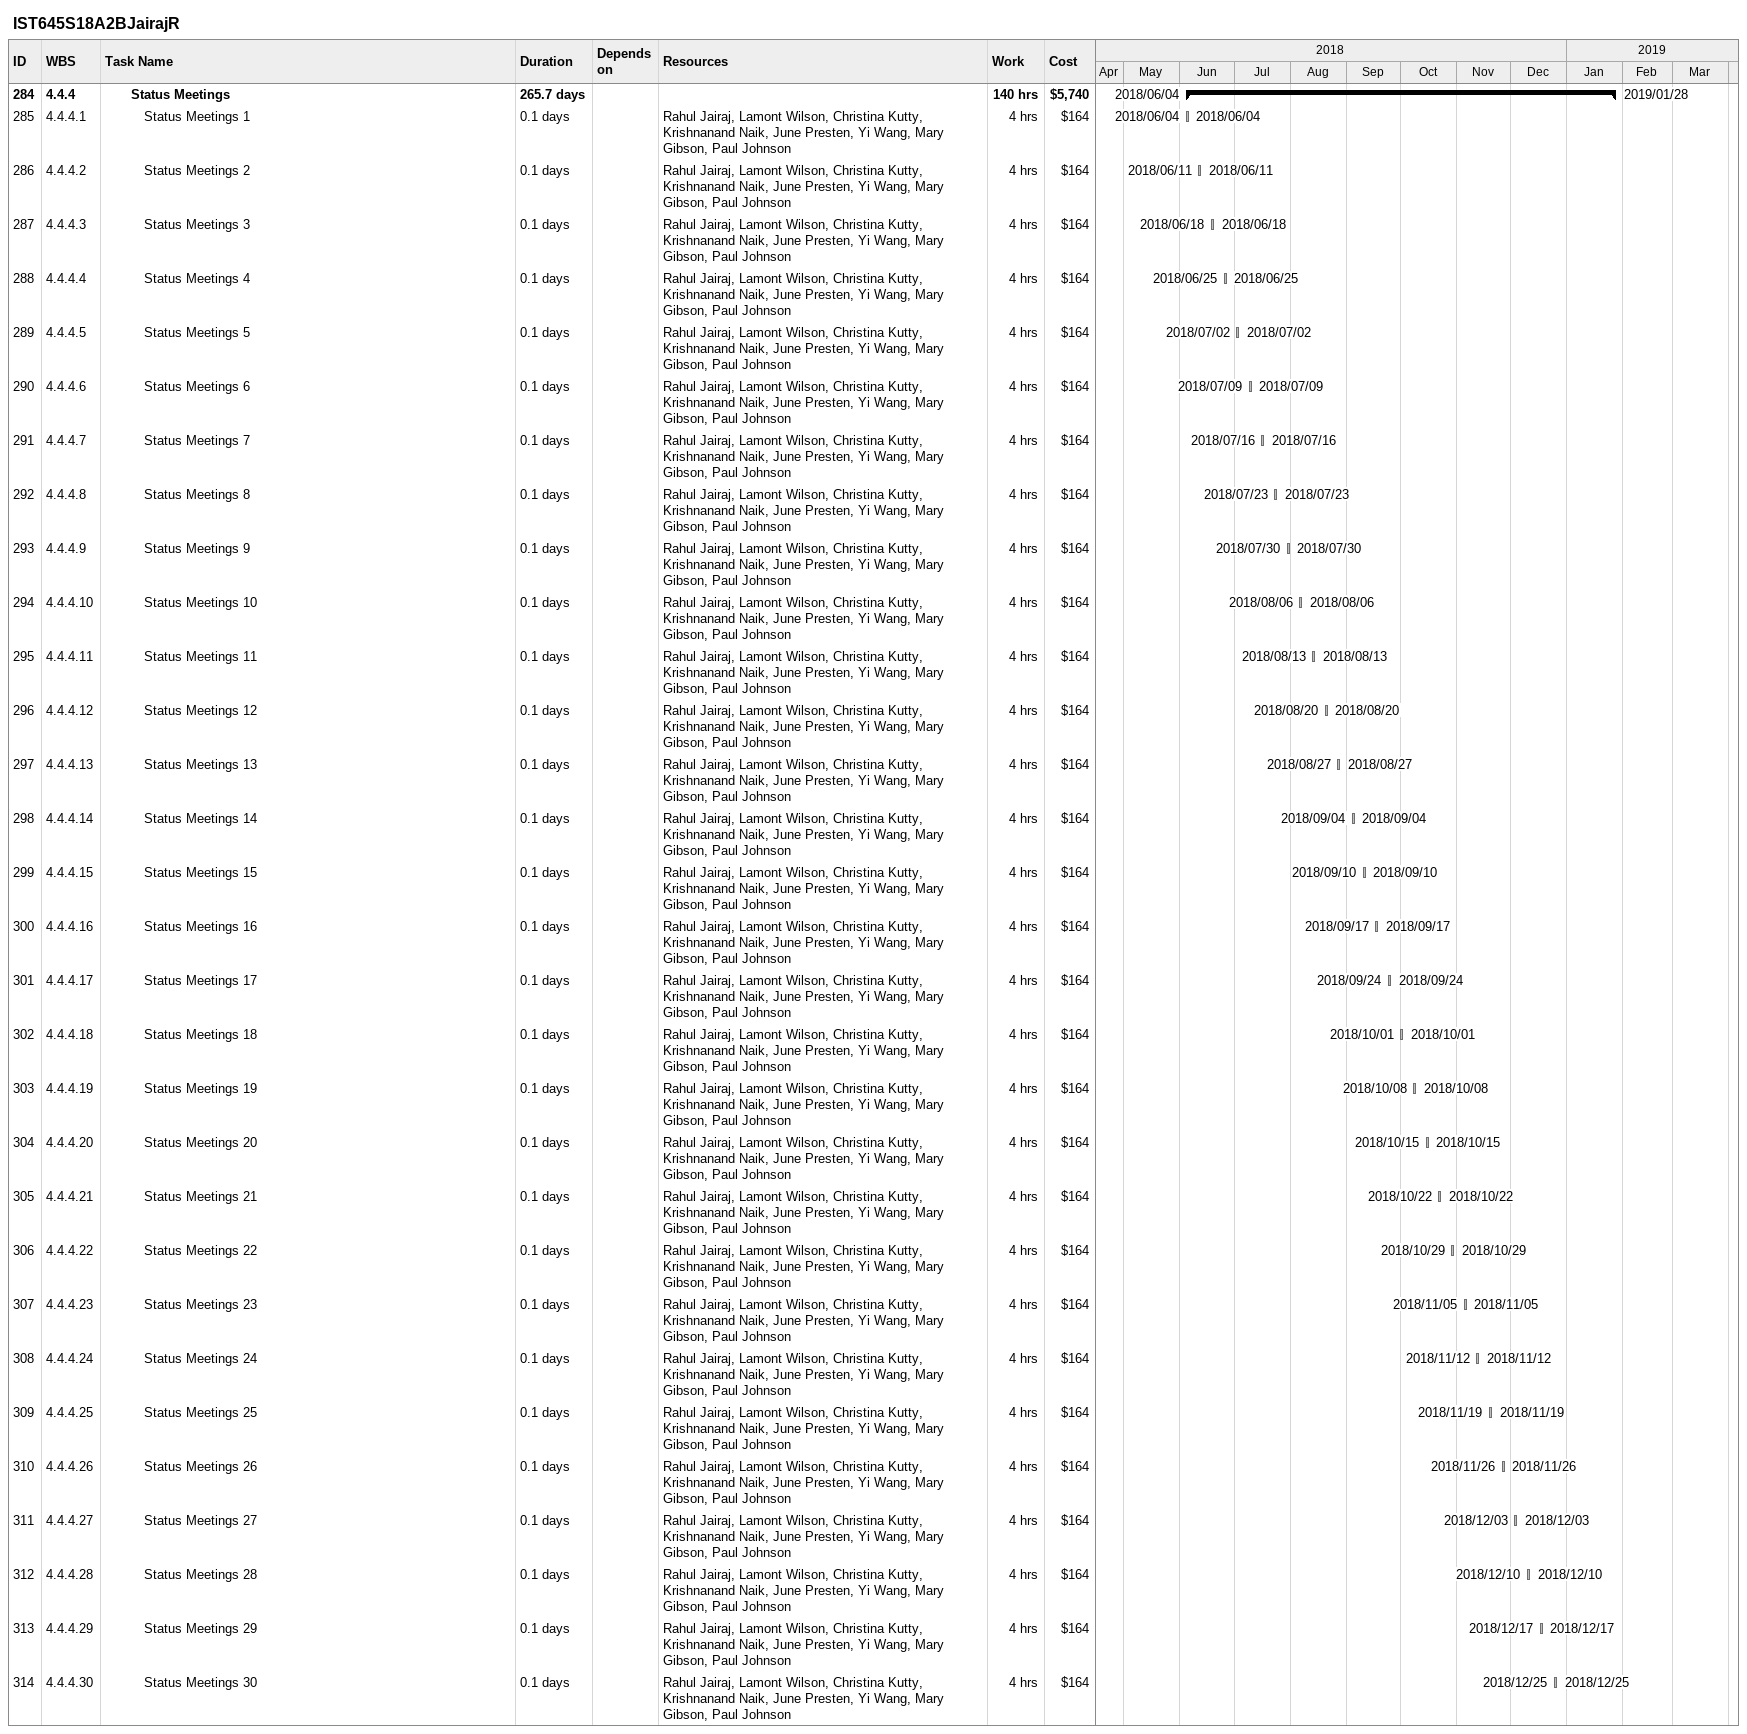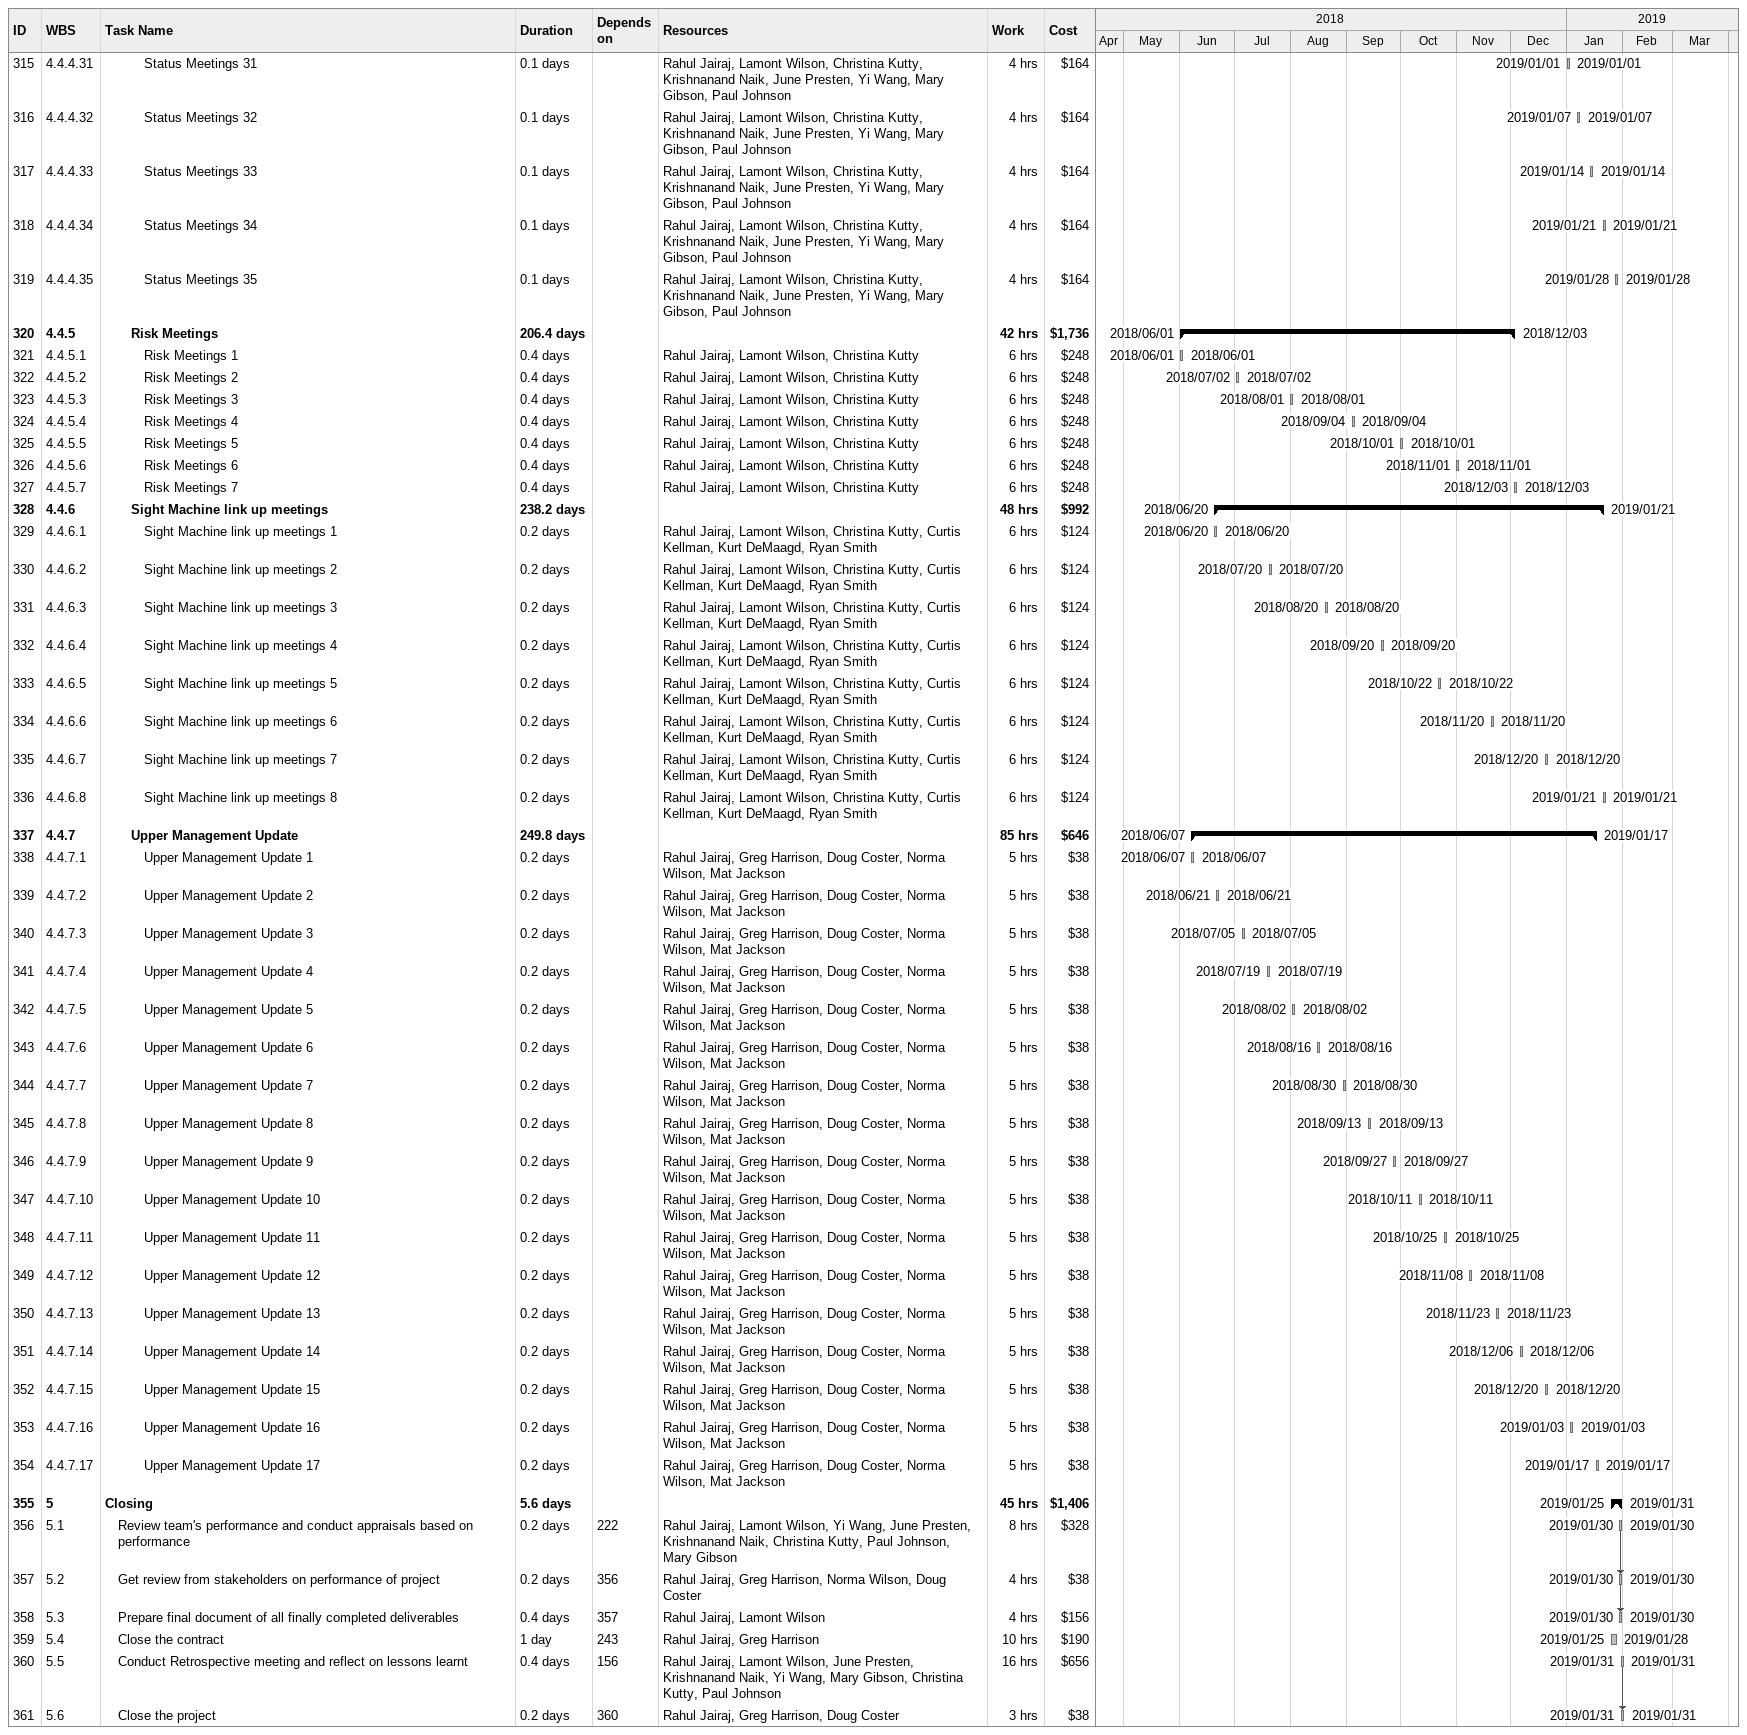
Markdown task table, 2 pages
IST645S18A2BJairajR

| ID | WBS | Task | Duration | Start | Finish | Predecessors | Resources | Work (h) | Cost ($) |
|---|---|---|---|---|---|---|---|---|---|
| 284 | 4.4.4 | **Status Meetings** | 265.7d | 2018-06-04 | 2019-01-28 |  |  | 140 | 5740 |
| 285 | 4.4.4.1 | Status Meetings 1 | 0.1d | 2018-06-04 | 2018-06-04 |  | Rahul Jairaj, Lamont Wilson, Christina Kutty, Krishnanand Naik, June Presten, Yi Wang, Mary Gibson, Paul Johnson | 4 | 164 |
| 286 | 4.4.4.2 | Status Meetings 2 | 0.1d | 2018-06-11 | 2018-06-11 |  | Rahul Jairaj, Lamont Wilson, Christina Kutty, Krishnanand Naik, June Presten, Yi Wang, Mary Gibson, Paul Johnson | 4 | 164 |
| 287 | 4.4.4.3 | Status Meetings 3 | 0.1d | 2018-06-18 | 2018-06-18 |  | Rahul Jairaj, Lamont Wilson, Christina Kutty, Krishnanand Naik, June Presten, Yi Wang, Mary Gibson, Paul Johnson | 4 | 164 |
| 288 | 4.4.4.4 | Status Meetings 4 | 0.1d | 2018-06-25 | 2018-06-25 |  | Rahul Jairaj, Lamont Wilson, Christina Kutty, Krishnanand Naik, June Presten, Yi Wang, Mary Gibson, Paul Johnson | 4 | 164 |
| 289 | 4.4.4.5 | Status Meetings 5 | 0.1d | 2018-07-02 | 2018-07-02 |  | Rahul Jairaj, Lamont Wilson, Christina Kutty, Krishnanand Naik, June Presten, Yi Wang, Mary Gibson, Paul Johnson | 4 | 164 |
| 290 | 4.4.4.6 | Status Meetings 6 | 0.1d | 2018-07-09 | 2018-07-09 |  | Rahul Jairaj, Lamont Wilson, Christina Kutty, Krishnanand Naik, June Presten, Yi Wang, Mary Gibson, Paul Johnson | 4 | 164 |
| 291 | 4.4.4.7 | Status Meetings 7 | 0.1d | 2018-07-16 | 2018-07-16 |  | Rahul Jairaj, Lamont Wilson, Christina Kutty, Krishnanand Naik, June Presten, Yi Wang, Mary Gibson, Paul Johnson | 4 | 164 |
| 292 | 4.4.4.8 | Status Meetings 8 | 0.1d | 2018-07-23 | 2018-07-23 |  | Rahul Jairaj, Lamont Wilson, Christina Kutty, Krishnanand Naik, June Presten, Yi Wang, Mary Gibson, Paul Johnson | 4 | 164 |
| 293 | 4.4.4.9 | Status Meetings 9 | 0.1d | 2018-07-30 | 2018-07-30 |  | Rahul Jairaj, Lamont Wilson, Christina Kutty, Krishnanand Naik, June Presten, Yi Wang, Mary Gibson, Paul Johnson | 4 | 164 |
| 294 | 4.4.4.10 | Status Meetings 10 | 0.1d | 2018-08-06 | 2018-08-06 |  | Rahul Jairaj, Lamont Wilson, Christina Kutty, Krishnanand Naik, June Presten, Yi Wang, Mary Gibson, Paul Johnson | 4 | 164 |
| 295 | 4.4.4.11 | Status Meetings 11 | 0.1d | 2018-08-13 | 2018-08-13 |  | Rahul Jairaj, Lamont Wilson, Christina Kutty, Krishnanand Naik, June Presten, Yi Wang, Mary Gibson, Paul Johnson | 4 | 164 |
| 296 | 4.4.4.12 | Status Meetings 12 | 0.1d | 2018-08-20 | 2018-08-20 |  | Rahul Jairaj, Lamont Wilson, Christina Kutty, Krishnanand Naik, June Presten, Yi Wang, Mary Gibson, Paul Johnson | 4 | 164 |
| 297 | 4.4.4.13 | Status Meetings 13 | 0.1d | 2018-08-27 | 2018-08-27 |  | Rahul Jairaj, Lamont Wilson, Christina Kutty, Krishnanand Naik, June Presten, Yi Wang, Mary Gibson, Paul Johnson | 4 | 164 |
| 298 | 4.4.4.14 | Status Meetings 14 | 0.1d | 2018-09-04 | 2018-09-04 |  | Rahul Jairaj, Lamont Wilson, Christina Kutty, Krishnanand Naik, June Presten, Yi Wang, Mary Gibson, Paul Johnson | 4 | 164 |
| 299 | 4.4.4.15 | Status Meetings 15 | 0.1d | 2018-09-10 | 2018-09-10 |  | Rahul Jairaj, Lamont Wilson, Christina Kutty, Krishnanand Naik, June Presten, Yi Wang, Mary Gibson, Paul Johnson | 4 | 164 |
| 300 | 4.4.4.16 | Status Meetings 16 | 0.1d | 2018-09-17 | 2018-09-17 |  | Rahul Jairaj, Lamont Wilson, Christina Kutty, Krishnanand Naik, June Presten, Yi Wang, Mary Gibson, Paul Johnson | 4 | 164 |
| 301 | 4.4.4.17 | Status Meetings 17 | 0.1d | 2018-09-24 | 2018-09-24 |  | Rahul Jairaj, Lamont Wilson, Christina Kutty, Krishnanand Naik, June Presten, Yi Wang, Mary Gibson, Paul Johnson | 4 | 164 |
| 302 | 4.4.4.18 | Status Meetings 18 | 0.1d | 2018-10-01 | 2018-10-01 |  | Rahul Jairaj, Lamont Wilson, Christina Kutty, Krishnanand Naik, June Presten, Yi Wang, Mary Gibson, Paul Johnson | 4 | 164 |
| 303 | 4.4.4.19 | Status Meetings 19 | 0.1d | 2018-10-08 | 2018-10-08 |  | Rahul Jairaj, Lamont Wilson, Christina Kutty, Krishnanand Naik, June Presten, Yi Wang, Mary Gibson, Paul Johnson | 4 | 164 |
| 304 | 4.4.4.20 | Status Meetings 20 | 0.1d | 2018-10-15 | 2018-10-15 |  | Rahul Jairaj, Lamont Wilson, Christina Kutty, Krishnanand Naik, June Presten, Yi Wang, Mary Gibson, Paul Johnson | 4 | 164 |
| 305 | 4.4.4.21 | Status Meetings 21 | 0.1d | 2018-10-22 | 2018-10-22 |  | Rahul Jairaj, Lamont Wilson, Christina Kutty, Krishnanand Naik, June Presten, Yi Wang, Mary Gibson, Paul Johnson | 4 | 164 |
| 306 | 4.4.4.22 | Status Meetings 22 | 0.1d | 2018-10-29 | 2018-10-29 |  | Rahul Jairaj, Lamont Wilson, Christina Kutty, Krishnanand Naik, June Presten, Yi Wang, Mary Gibson, Paul Johnson | 4 | 164 |
| 307 | 4.4.4.23 | Status Meetings 23 | 0.1d | 2018-11-05 | 2018-11-05 |  | Rahul Jairaj, Lamont Wilson, Christina Kutty, Krishnanand Naik, June Presten, Yi Wang, Mary Gibson, Paul Johnson | 4 | 164 |
| 308 | 4.4.4.24 | Status Meetings 24 | 0.1d | 2018-11-12 | 2018-11-12 |  | Rahul Jairaj, Lamont Wilson, Christina Kutty, Krishnanand Naik, June Presten, Yi Wang, Mary Gibson, Paul Johnson | 4 | 164 |
| 309 | 4.4.4.25 | Status Meetings 25 | 0.1d | 2018-11-19 | 2018-11-19 |  | Rahul Jairaj, Lamont Wilson, Christina Kutty, Krishnanand Naik, June Presten, Yi Wang, Mary Gibson, Paul Johnson | 4 | 164 |
| 310 | 4.4.4.26 | Status Meetings 26 | 0.1d | 2018-11-26 | 2018-11-26 |  | Rahul Jairaj, Lamont Wilson, Christina Kutty, Krishnanand Naik, June Presten, Yi Wang, Mary Gibson, Paul Johnson | 4 | 164 |
| 311 | 4.4.4.27 | Status Meetings 27 | 0.1d | 2018-12-03 | 2018-12-03 |  | Rahul Jairaj, Lamont Wilson, Christina Kutty, Krishnanand Naik, June Presten, Yi Wang, Mary Gibson, Paul Johnson | 4 | 164 |
| 312 | 4.4.4.28 | Status Meetings 28 | 0.1d | 2018-12-10 | 2018-12-10 |  | Rahul Jairaj, Lamont Wilson, Christina Kutty, Krishnanand Naik, June Presten, Yi Wang, Mary Gibson, Paul Johnson | 4 | 164 |
| 313 | 4.4.4.29 | Status Meetings 29 | 0.1d | 2018-12-17 | 2018-12-17 |  | Rahul Jairaj, Lamont Wilson, Christina Kutty, Krishnanand Naik, June Presten, Yi Wang, Mary Gibson, Paul Johnson | 4 | 164 |
| 314 | 4.4.4.30 | Status Meetings 30 | 0.1d | 2018-12-25 | 2018-12-25 |  | Rahul Jairaj, Lamont Wilson, Christina Kutty, Krishnanand Naik, June Presten, Yi Wang, Mary Gibson, Paul Johnson | 4 | 164 |
| 315 | 4.4.4.31 | Status Meetings 31 | 0.1d | 2019-01-01 | 2019-01-01 |  | Rahul Jairaj, Lamont Wilson, Christina Kutty, Krishnanand Naik, June Presten, Yi Wang, Mary Gibson, Paul Johnson | 4 | 164 |
| 316 | 4.4.4.32 | Status Meetings 32 | 0.1d | 2019-01-07 | 2019-01-07 |  | Rahul Jairaj, Lamont Wilson, Christina Kutty, Krishnanand Naik, June Presten, Yi Wang, Mary Gibson, Paul Johnson | 4 | 164 |
| 317 | 4.4.4.33 | Status Meetings 33 | 0.1d | 2019-01-14 | 2019-01-14 |  | Rahul Jairaj, Lamont Wilson, Christina Kutty, Krishnanand Naik, June Presten, Yi Wang, Mary Gibson, Paul Johnson | 4 | 164 |
| 318 | 4.4.4.34 | Status Meetings 34 | 0.1d | 2019-01-21 | 2019-01-21 |  | Rahul Jairaj, Lamont Wilson, Christina Kutty, Krishnanand Naik, June Presten, Yi Wang, Mary Gibson, Paul Johnson | 4 | 164 |
| 319 | 4.4.4.35 | Status Meetings 35 | 0.1d | 2019-01-28 | 2019-01-28 |  | Rahul Jairaj, Lamont Wilson, Christina Kutty, Krishnanand Naik, June Presten, Yi Wang, Mary Gibson, Paul Johnson | 4 | 164 |
| 320 | 4.4.5 | **Risk Meetings** | 206.4d | 2018-06-01 | 2018-12-03 |  |  | 42 | 1736 |
| 321 | 4.4.5.1 | Risk Meetings 1 | 0.4d | 2018-06-01 | 2018-06-01 |  | Rahul Jairaj, Lamont Wilson, Christina Kutty | 6 | 248 |
| 322 | 4.4.5.2 | Risk Meetings 2 | 0.4d | 2018-07-02 | 2018-07-02 |  | Rahul Jairaj, Lamont Wilson, Christina Kutty | 6 | 248 |
| 323 | 4.4.5.3 | Risk Meetings 3 | 0.4d | 2018-08-01 | 2018-08-01 |  | Rahul Jairaj, Lamont Wilson, Christina Kutty | 6 | 248 |
| 324 | 4.4.5.4 | Risk Meetings 4 | 0.4d | 2018-09-04 | 2018-09-04 |  | Rahul Jairaj, Lamont Wilson, Christina Kutty | 6 | 248 |
| 325 | 4.4.5.5 | Risk Meetings 5 | 0.4d | 2018-10-01 | 2018-10-01 |  | Rahul Jairaj, Lamont Wilson, Christina Kutty | 6 | 248 |
| 326 | 4.4.5.6 | Risk Meetings 6 | 0.4d | 2018-11-01 | 2018-11-01 |  | Rahul Jairaj, Lamont Wilson, Christina Kutty | 6 | 248 |
| 327 | 4.4.5.7 | Risk Meetings 7 | 0.4d | 2018-12-03 | 2018-12-03 |  | Rahul Jairaj, Lamont Wilson, Christina Kutty | 6 | 248 |
| 328 | 4.4.6 | **Sight Machine link up meetings** | 238.2d | 2018-06-20 | 2019-01-21 |  |  | 48 | 992 |
| 329 | 4.4.6.1 | Sight Machine link up meetings 1 | 0.2d | 2018-06-20 | 2018-06-20 |  | Rahul Jairaj, Lamont Wilson, Christina Kutty, Curtis Kellman, Kurt DeMaagd, Ryan Smith | 6 | 124 |
| 330 | 4.4.6.2 | Sight Machine link up meetings 2 | 0.2d | 2018-07-20 | 2018-07-20 |  | Rahul Jairaj, Lamont Wilson, Christina Kutty, Curtis Kellman, Kurt DeMaagd, Ryan Smith | 6 | 124 |
| 331 | 4.4.6.3 | Sight Machine link up meetings 3 | 0.2d | 2018-08-20 | 2018-08-20 |  | Rahul Jairaj, Lamont Wilson, Christina Kutty, Curtis Kellman, Kurt DeMaagd, Ryan Smith | 6 | 124 |
| 332 | 4.4.6.4 | Sight Machine link up meetings 4 | 0.2d | 2018-09-20 | 2018-09-20 |  | Rahul Jairaj, Lamont Wilson, Christina Kutty, Curtis Kellman, Kurt DeMaagd, Ryan Smith | 6 | 124 |
| 333 | 4.4.6.5 | Sight Machine link up meetings 5 | 0.2d | 2018-10-22 | 2018-10-22 |  | Rahul Jairaj, Lamont Wilson, Christina Kutty, Curtis Kellman, Kurt DeMaagd, Ryan Smith | 6 | 124 |
| 334 | 4.4.6.6 | Sight Machine link up meetings 6 | 0.2d | 2018-11-20 | 2018-11-20 |  | Rahul Jairaj, Lamont Wilson, Christina Kutty, Curtis Kellman, Kurt DeMaagd, Ryan Smith | 6 | 124 |
| 335 | 4.4.6.7 | Sight Machine link up meetings 7 | 0.2d | 2018-12-20 | 2018-12-20 |  | Rahul Jairaj, Lamont Wilson, Christina Kutty, Curtis Kellman, Kurt DeMaagd, Ryan Smith | 6 | 124 |
| 336 | 4.4.6.8 | Sight Machine link up meetings 8 | 0.2d | 2019-01-21 | 2019-01-21 |  | Rahul Jairaj, Lamont Wilson, Christina Kutty, Curtis Kellman, Kurt DeMaagd, Ryan Smith | 6 | 124 |
| 337 | 4.4.7 | **Upper Management Update** | 249.8d | 2018-06-07 | 2019-01-17 |  |  | 85 | 646 |
| 338 | 4.4.7.1 | Upper Management Update 1 | 0.2d | 2018-06-07 | 2018-06-07 |  | Rahul Jairaj, Greg Harrison, Doug Coster, Norma Wilson, Mat Jackson | 5 | 38 |
| 339 | 4.4.7.2 | Upper Management Update 2 | 0.2d | 2018-06-21 | 2018-06-21 |  | Rahul Jairaj, Greg Harrison, Doug Coster, Norma Wilson, Mat Jackson | 5 | 38 |
| 340 | 4.4.7.3 | Upper Management Update 3 | 0.2d | 2018-07-05 | 2018-07-05 |  | Rahul Jairaj, Greg Harrison, Doug Coster, Norma Wilson, Mat Jackson | 5 | 38 |
| 341 | 4.4.7.4 | Upper Management Update 4 | 0.2d | 2018-07-19 | 2018-07-19 |  | Rahul Jairaj, Greg Harrison, Doug Coster, Norma Wilson, Mat Jackson | 5 | 38 |
| 342 | 4.4.7.5 | Upper Management Update 5 | 0.2d | 2018-08-02 | 2018-08-02 |  | Rahul Jairaj, Greg Harrison, Doug Coster, Norma Wilson, Mat Jackson | 5 | 38 |
| 343 | 4.4.7.6 | Upper Management Update 6 | 0.2d | 2018-08-16 | 2018-08-16 |  | Rahul Jairaj, Greg Harrison, Doug Coster, Norma Wilson, Mat Jackson | 5 | 38 |
| 344 | 4.4.7.7 | Upper Management Update 7 | 0.2d | 2018-08-30 | 2018-08-30 |  | Rahul Jairaj, Greg Harrison, Doug Coster, Norma Wilson, Mat Jackson | 5 | 38 |
| 345 | 4.4.7.8 | Upper Management Update 8 | 0.2d | 2018-09-13 | 2018-09-13 |  | Rahul Jairaj, Greg Harrison, Doug Coster, Norma Wilson, Mat Jackson | 5 | 38 |
| 346 | 4.4.7.9 | Upper Management Update 9 | 0.2d | 2018-09-27 | 2018-09-27 |  | Rahul Jairaj, Greg Harrison, Doug Coster, Norma Wilson, Mat Jackson | 5 | 38 |
| 347 | 4.4.7.10 | Upper Management Update 10 | 0.2d | 2018-10-11 | 2018-10-11 |  | Rahul Jairaj, Greg Harrison, Doug Coster, Norma Wilson, Mat Jackson | 5 | 38 |
| 348 | 4.4.7.11 | Upper Management Update 11 | 0.2d | 2018-10-25 | 2018-10-25 |  | Rahul Jairaj, Greg Harrison, Doug Coster, Norma Wilson, Mat Jackson | 5 | 38 |
| 349 | 4.4.7.12 | Upper Management Update 12 | 0.2d | 2018-11-08 | 2018-11-08 |  | Rahul Jairaj, Greg Harrison, Doug Coster, Norma Wilson, Mat Jackson | 5 | 38 |
| 350 | 4.4.7.13 | Upper Management Update 13 | 0.2d | 2018-11-23 | 2018-11-23 |  | Rahul Jairaj, Greg Harrison, Doug Coster, Norma Wilson, Mat Jackson | 5 | 38 |
| 351 | 4.4.7.14 | Upper Management Update 14 | 0.2d | 2018-12-06 | 2018-12-06 |  | Rahul Jairaj, Greg Harrison, Doug Coster, Norma Wilson, Mat Jackson | 5 | 38 |
| 352 | 4.4.7.15 | Upper Management Update 15 | 0.2d | 2018-12-20 | 2018-12-20 |  | Rahul Jairaj, Greg Harrison, Doug Coster, Norma Wilson, Mat Jackson | 5 | 38 |
| 353 | 4.4.7.16 | Upper Management Update 16 | 0.2d | 2019-01-03 | 2019-01-03 |  | Rahul Jairaj, Greg Harrison, Doug Coster, Norma Wilson, Mat Jackson | 5 | 38 |
| 354 | 4.4.7.17 | Upper Management Update 17 | 0.2d | 2019-01-17 | 2019-01-17 |  | Rahul Jairaj, Greg Harrison, Doug Coster, Norma Wilson, Mat Jackson | 5 | 38 |
| 355 | 5 | **Closing** | 5.6d | 2019-01-25 | 2019-01-31 |  |  | 45 | 1406 |
| 356 | 5.1 | Review team's performance and conduct appraisals based on performance | 0.2d | 2019-01-30 | 2019-01-30 | 222 | Rahul Jairaj, Lamont Wilson, Yi Wang, June Presten, Krishnanand Naik, Christina Kutty, Paul Johnson, Mary Gibson | 8 | 328 |
| 357 | 5.2 | Get review from stakeholders on performance of project | 0.2d | 2019-01-30 | 2019-01-30 | 356 | Rahul Jairaj, Greg Harrison, Norma Wilson, Doug Coster | 4 | 38 |
| 358 | 5.3 | Prepare final document of all finally completed deliverables | 0.4d | 2019-01-30 | 2019-01-30 | 357 | Rahul Jairaj, Lamont Wilson | 4 | 156 |
| 359 | 5.4 | Close the contract | 1d | 2019-01-25 | 2019-01-28 | 243 | Rahul Jairaj, Greg Harrison | 10 | 190 |
| 360 | 5.5 | Conduct Retrospective meeting and reflect on lessons learnt | 0.4d | 2019-01-31 | 2019-01-31 | 156 | Rahul Jairaj, Lamont Wilson, June Presten, Krishnanand Naik, Yi Wang, Mary Gibson, Christina Kutty, Paul Johnson | 16 | 656 |
| 361 | 5.6 | Close the project | 0.2d | 2019-01-31 | 2019-01-31 | 360 | Rahul Jairaj, Greg Harrison, Doug Coster | 3 | 38 |
